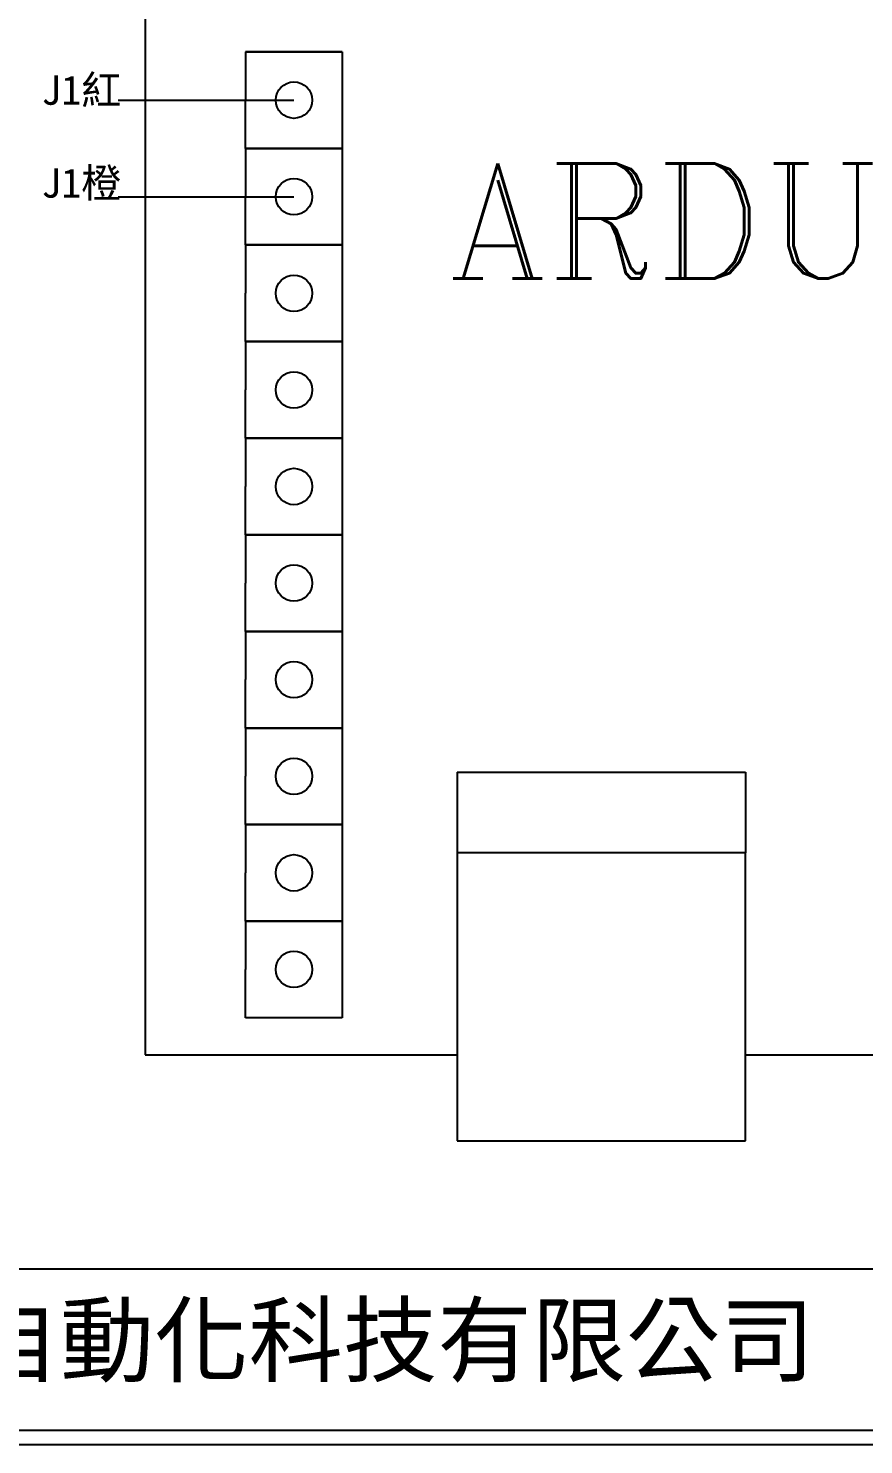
# Model space of a CAD drawing. Extents: x 275 to 562, y 265 to 469.
# Drawn here: x 335.3 to 407.8, y 264.9 to 387.9 of the extents above; entities that cross this region are included whole.
import ezdxf

# ---------------------------------------------------------------- set-up
doc = ezdxf.new("R2010")
doc.units = 0
doc.layers.add('圖框層', color=7, linetype='CONTINUOUS')
doc.layers.add('標尺寸層', color=3, linetype='CONTINUOUS')
doc.styles.add('CNS', font='romanc.shx', dxfattribs={"bigfont": 'chineset.shx'})
doc.styles.add('STSL', font='kaiu.ttf')

msp = doc.modelspace()

# ---------------------------------------------------------------- linework, layer by layer
at = {"layer": '圖框層', "color": 7}
for p, q in [((276.15, 280.2), (560.65, 280.2)), ((276.15, 266.2), (560.65, 266.2)), ((274.9, 264.95), (561.9, 264.95))]:
    msp.add_line(p, q, dxfattribs=at)
at = {"layer": '標尺寸層', "color": 7}
for p, q in [((345.45, 463.78), (345.45, 298.78)), ((358.35, 385.82), (354.16, 385.82)), ((354.16, 385.82), (358.35, 385.82)), ((354.16, 385.82), (354.16, 381.63)), ((362.54, 385.82), (358.35, 385.82)), ((358.35, 385.82), (362.54, 385.82)), ((362.54, 385.82), (362.54, 381.63)), ((343.1, 381.63), (358.35, 381.63)), ((354.16, 377.44), (354.16, 381.63)), ((362.54, 381.63), (362.54, 377.44)), ((358.35, 377.44), (354.16, 377.44)), ((354.16, 377.44), (358.35, 377.44)), ((354.16, 377.44), (354.16, 373.25)), ((362.54, 377.44), (358.35, 377.44)), ((358.35, 377.44), (362.54, 377.44)), ((362.54, 377.44), (362.54, 373.25)), ((343.1, 373.25), (358.35, 373.25)), ((354.16, 369.06), (354.16, 373.25)), ((362.54, 373.25), (362.54, 369.06)), ((358.35, 369.06), (354.16, 369.06)), ((354.16, 369.06), (358.35, 369.06)), ((354.16, 369.06), (354.16, 364.87)), ((362.54, 369.06), (358.35, 369.06)), ((358.35, 369.06), (362.54, 369.06)), ((362.54, 369.06), (362.54, 364.87)), ((354.16, 360.68), (354.16, 364.87)), ((362.54, 364.87), (362.54, 360.68)), ((358.35, 360.68), (354.16, 360.68)), ((354.16, 360.68), (358.35, 360.68)), ((354.16, 360.68), (354.16, 356.48)), ((362.54, 360.68), (358.35, 360.68)), ((358.35, 360.68), (362.54, 360.68)), ((362.54, 360.68), (362.54, 356.48)), ((354.16, 352.29), (354.16, 356.48)), ((362.54, 356.48), (362.54, 352.29)), ((358.35, 352.29), (354.16, 352.29)), ((354.16, 352.29), (358.35, 352.29)), ((354.16, 352.29), (354.16, 348.1)), ((362.54, 352.29), (358.35, 352.29)), ((358.35, 352.29), (362.54, 352.29)), ((362.54, 352.29), (362.54, 348.1)), ((354.16, 343.91), (354.16, 348.1)), ((362.54, 348.1), (362.54, 343.91)), ((358.35, 343.91), (354.16, 343.91)), ((354.16, 343.91), (358.35, 343.91)), ((354.16, 343.91), (354.16, 339.72)), ((362.54, 343.91), (358.35, 343.91)), ((358.35, 343.91), (362.54, 343.91)), ((362.54, 343.91), (362.54, 339.72)), ((354.16, 335.53), (354.16, 339.72)), ((362.54, 339.72), (362.54, 335.53)), ((358.35, 335.53), (354.16, 335.53)), ((354.16, 335.53), (358.35, 335.53)), ((354.16, 335.53), (354.16, 331.34)), ((362.54, 335.53), (358.35, 335.53)), ((358.35, 335.53), (362.54, 335.53)), ((362.54, 335.53), (362.54, 331.34)), ((354.16, 327.14), (354.16, 331.34)), ((362.54, 331.34), (362.54, 327.14)), ((358.35, 327.14), (354.16, 327.14)), ((354.16, 327.14), (358.35, 327.14)), ((354.16, 327.14), (354.16, 322.95)), ((362.54, 327.14), (358.35, 327.14)), ((358.35, 327.14), (362.54, 327.14)), ((362.54, 327.14), (362.54, 322.95)), ((372.52, 323.32), (397.52, 323.32)), ((372.52, 323.32), (372.52, 316.32)), ((397.52, 323.32), (397.52, 316.32)), ((354.16, 318.76), (354.16, 322.95)), ((362.54, 322.95), (362.54, 318.76)), ((358.35, 318.76), (354.16, 318.76)), ((354.16, 318.76), (358.35, 318.76)), ((354.16, 318.76), (354.16, 314.57)), ((362.54, 318.76), (358.35, 318.76)), ((358.35, 318.76), (362.54, 318.76)), ((362.54, 318.76), (362.54, 314.57)), ((397.52, 316.32), (372.52, 316.32)), ((372.52, 316.32), (372.52, 291.32)), ((397.52, 291.32), (397.52, 316.32)), ((354.16, 310.38), (354.16, 314.57)), ((362.54, 314.57), (362.54, 310.38)), ((358.35, 310.38), (354.16, 310.38)), ((354.16, 310.38), (358.35, 310.38)), ((354.16, 310.38), (354.16, 306.19)), ((362.54, 310.38), (358.35, 310.38)), ((358.35, 310.38), (362.54, 310.38)), ((362.54, 310.38), (362.54, 306.19)), ((354.16, 302), (354.16, 306.19)), ((362.54, 306.19), (362.54, 302)), ((358.35, 302), (354.16, 302)), ((362.54, 302), (358.35, 302)), ((345.45, 298.78), (372.52, 298.78)), ((397.52, 298.78), (440.08, 298.78)), ((372.52, 291.32), (397.52, 291.32))]:
    msp.add_line(p, q, dxfattribs=at)
for centre in [(358.35, 381.63), (358.35, 373.25), (358.35, 364.87), (358.35, 356.48), (358.35, 348.1), (358.35, 339.72), (358.35, 331.34), (358.35, 322.95), (358.35, 314.57), (358.35, 306.19)]:
    msp.add_circle(centre, 1.58, dxfattribs=at)

# ---------------------------------------------------------------- texts
at = {"layer": '圖框層', "color": 4, "style": 'STSL'}
for s, height, p in [('J1紅', 2.542, (336.44, 381.23)), ('J1橙', 2.542, (336.44, 373.17)), ('泓陞自動化科技有限公司', 6, (313.5, 271.02))]:
    msp.add_text(s, height=height, dxfattribs=at).set_placement(p)
at = {"layer": '標尺寸層', "color": 7, "insert": (371.75, 376.12), "char_height": 9.982, "attachment_point": 1, "style": 'CNS'}
msp.add_mtext_dynamic_manual_height_columns('ARDUION', width=17.0529, gutter_width=32.5, heights=[0], dxfattribs=at)

doc.saveas('drawing.dxf')
